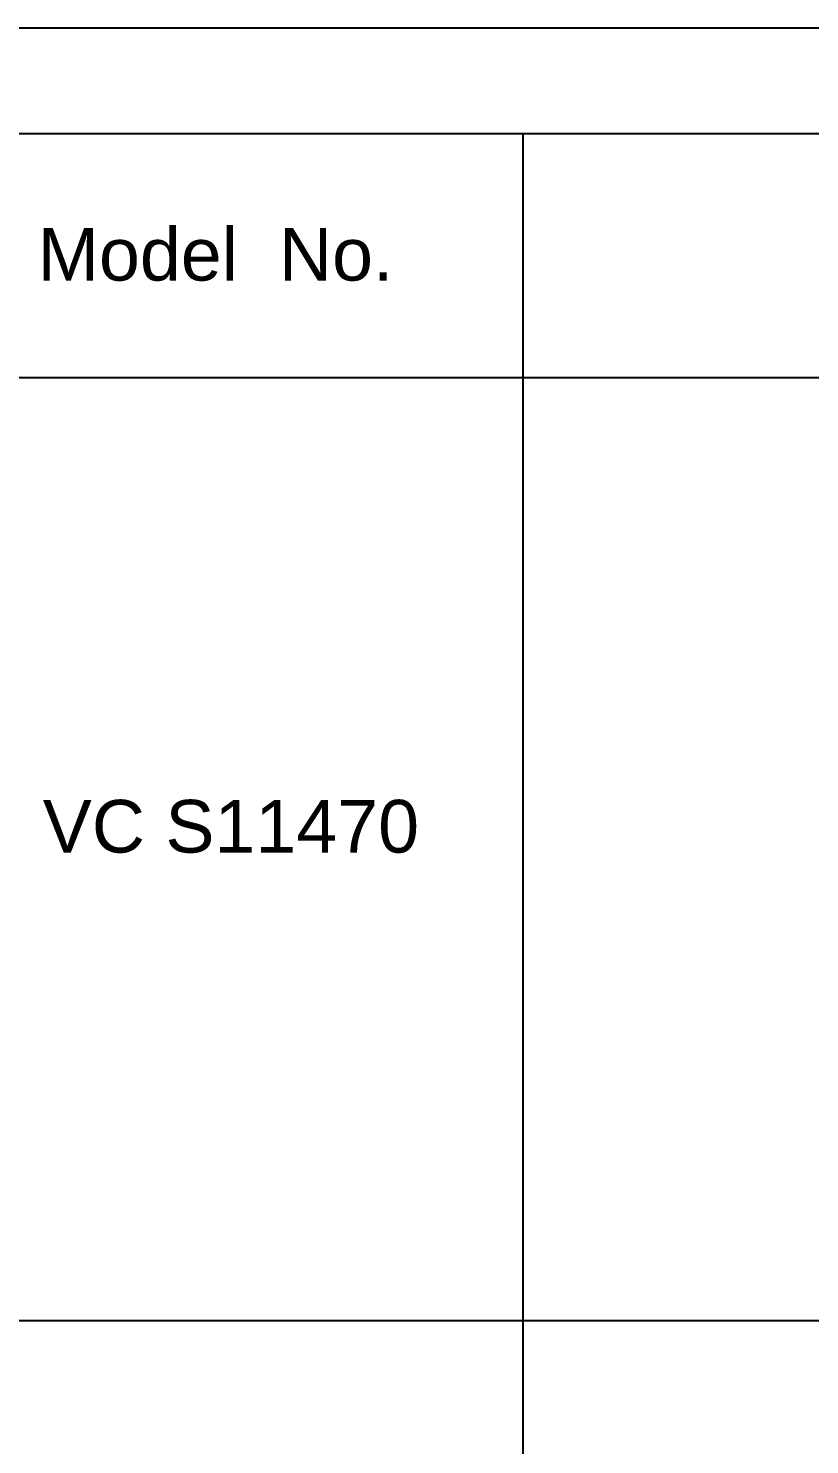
# Model space of a CAD drawing. Header units: millimetres. Extents: x 7018 to 13530, y 4187 to 5692.
# Drawn here: x 8005.5 to 8050, y 4741.3 to 4821.9 of the extents above; entities that cross this region are included whole.
import ezdxf

# ---------------------------------------------------------------- set-up
doc = ezdxf.new("R2010")
doc.units = ezdxf.units.MM
doc.styles.get("Standard").update_dxf_attribs({"font": 'arial.ttf'})

msp = doc.modelspace()

# ---------------------------------------------------------------- linework, layer by layer
for p, q in [((8381.906, 4815.918), (7972.65, 4815.918)), ((8033.651, 4815.918), (8033.651, 4559.957)), ((7985.207, 4802.029), (8381.645, 4802.029)), ((7985.468, 4748.326), (8381.906, 4748.326))]:
    msp.add_line(p, q)
msp.add_lwpolyline([(8385.944, 4524.918), (8385.944, 4821.918), (7965.944, 4821.918), (7965.944, 4524.918)], close=True)

# ---------------------------------------------------------------- texts
at = {"char_height": 2.9997, "width": 34.34827, "attachment_point": 5}
for s, insert in [('Model  No.', (8016.145, 4809.031)), ('VC S11470', (8017.019, 4776.456))]:
    msp.add_mtext(s, dxfattribs=dict(at, insert=insert))

doc.saveas('drawing.dxf')
